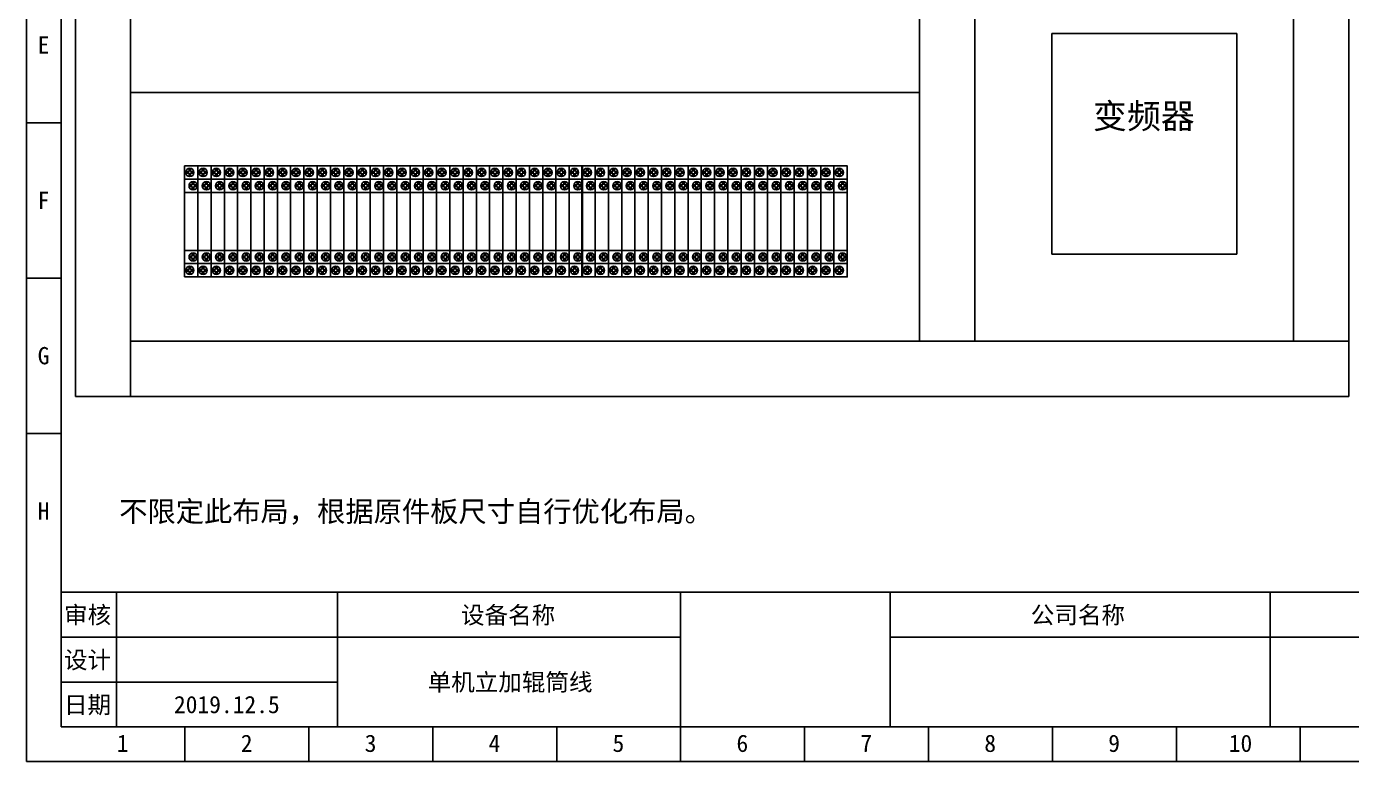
# Model space of a CAD drawing. Header units: millimetres. Extents: x 2035 to 3883, y 1511 to 1945.
# Drawn here: x 3293.8 to 3485.6, y 1512.8 to 1619.2 of the extents above; entities that cross this region are included whole.
import ezdxf
from ezdxf.enums import TextEntityAlignment as Align

# ---------------------------------------------------------------- set-up
doc = ezdxf.new("R2010")
doc.units = ezdxf.units.MM
doc.linetypes.add('CENTER', pattern=[12, 7.5, -1.5, 1.5, -1.5])
for name, color, linetype in [('CEN1', 1, 'CENTER'), ('COMPONENT', 7, 'Continuous'), ('DIN卡軌', 4, 'Continuous')]:
    doc.layers.add(name, color=color, linetype=linetype)
doc.styles.get("Standard").update_dxf_attribs({"font": 'arial.ttf'})
doc.styles.add('宋体', font='')
doc.styles.get('宋体').set_extended_font_data('宋体')

# ---------------------------------------------------------------- blocks, each defined once
blk = doc.blocks.new('NAIL')
at = {"layer": 'COMPONENT', "ltscale": 10}
for p, q in [((-1.94, 0.5), (-0.5, 0.5)), ((-0.5, 1.94), (-0.5, 0.5)), ((0.5, 1.94), (0.5, 0.5)), ((0.5, 0.5), (1.94, 0.5)), ((-1.94, -0.5), (-0.5, -0.5)), ((-0.5, -0.5), (-0.5, -1.94)), ((0.5, -0.5), (1.94, -0.5)), ((0.5, -0.5), (0.5, -1.94))]:
    blk.add_line(p, q, dxfattribs=at)
blk.add_circle((0, 0), 2.5, dxfattribs=at)
for start, end in [(165.52249, 194.47751), (75.52249, 104.47751), (345.52249, 14.47751), (255.52249, 284.47751)]:
    blk.add_arc((0, 0), 2, start, end, dxfattribs=at)
blk = doc.blocks.new('雙層端子')
at = {"layer": 'COMPONENT'}
for p, q in [((0.04, 25.5), (8, 25.5)), ((0.04, 17.5), (8, 17.5)), ((0.04, -17.5), (8, -17.5)), ((0.04, -25.5), (8, -25.5))]:
    blk.add_line(p, q, dxfattribs=at)
blk.add_lwpolyline([(0, -33.5), (8, -33.5), (8, 33.5), (0, 33.5)], close=True, dxfattribs=at)
at = {"layer": 'CEN1'}
for p in [(3.19, 29.51), (5.19, -21.49)]:
    blk.add_blockref('NAIL', p, dxfattribs=at)
at = {"layer": 'CEN1', "xscale": -1, "rotation": 180}
for p in [(5.19, 21.49), (3.19, -29.51)]:
    blk.add_blockref('NAIL', p, dxfattribs=at)
blk = doc.blocks.new('*U89')
blk.add_line((-2.5, 0), (2.5, 0))
blk = doc.blocks.new('*U90')
at = {"color": 0, "linetype": 'ByBlock', "lineweight": -2, "transparency": 16777216}
for p in [(0, 0), (0, -22.5), (0, -45), (0, -67.5), (0, -90), (0, -112.5), (0, -135)]:
    blk.add_blockref('*U89', p, dxfattribs=at)
blk = doc.blocks.new('制图图框')
for p, q in [((-2700.08, 579.32), (-2700.08, 789.32)), ((-2695.08, 584.32), (-2695.08, 784.32)), ((-2408.08, 603.82), (-2695.08, 603.82)), ((-2687.08, 603.82), (-2687.08, 584.32)), ((-2655.08, 603.82), (-2655.08, 584.32)), ((-2655.08, 603.82), (-2655.08, 584.32)), ((-2605.4, 579.32), (-2605.4, 603.82)), ((-2575.08, 603.82), (-2575.08, 584.32)), ((-2575.08, 603.82), (-2575.08, 584.32)), ((-2575.08, 603.82), (-2575.08, 584.32)), ((-2520.08, 603.82), (-2520.08, 584.32)), ((-2655.08, 597.32), (-2695.08, 597.32)), ((-2605.4, 597.32), (-2655.08, 597.32)), ((-2408.08, 597.32), (-2575.08, 597.32)), ((-2655.08, 590.82), (-2695.08, 590.82)), ((-2695.08, 584.32), (-2408.08, 584.32)), ((-2677.15, 579.32), (-2677.15, 584.32)), ((-2659.21, 579.32), (-2659.21, 584.32)), ((-2641.27, 579.32), (-2641.27, 584.32)), ((-2623.33, 579.32), (-2623.33, 584.32)), ((-2587.46, 579.32), (-2587.46, 584.32)), ((-2569.52, 579.32), (-2569.52, 584.32)), ((-2551.58, 579.32), (-2551.58, 584.32)), ((-2533.65, 579.32), (-2533.65, 584.32)), ((-2515.71, 579.32), (-2515.71, 584.32)), ((-2403.08, 579.32), (-2700.08, 579.32))]:
    blk.add_line(p, q)
blk.add_blockref('*U90', (-2697.58, 761.82))
at = {"style": '宋体'}
for s, p in [('E', (-2698.47, 681.84)), ('F', (-2698.47, 659.34)), ('G', (-2698.47, 636.84)), ('H', (-2698.47, 614.34)), ('审核', (-2694.65, 599.29)), ('设备名称', (-2637.2, 599.28)), ('公司名称', (-2554.73, 599.29)), ('设计', (-2694.66, 592.79)), ('日期', (-2694.66, 586.29)), ('1', (-2687.01, 580.71)), ('2', (-2669.07, 580.71)), ('3', (-2651.13, 580.71)), ('4', (-2633.2, 580.71)), ('5', (-2615.26, 580.71)), ('6', (-2597.32, 580.71)), ('7', (-2579.38, 580.71)), ('8', (-2561.45, 580.71)), ('9', (-2543.51, 580.71)), ('10', (-2526.07, 580.71))]:
    blk.add_text(s, height=2.5, dxfattribs=at).set_placement(p)

msp = doc.modelspace()

# ---------------------------------------------------------------- linework, layer by layer
for p, q in [((3300.9, 1703.89), (3300.9, 1565.65)), ((3485.22, 1565.65), (3485.22, 1703.89)), ((3308.9, 1565.65), (3308.9, 1695.89)), ((3423.07, 1695.89), (3423.07, 1573.65)), ((3431.07, 1573.65), (3431.07, 1695.89)), ((3477.22, 1695.89), (3477.22, 1573.65)), ((3442.24, 1618.23), (3469, 1618.23)), ((3442.24, 1586.28), (3442.24, 1618.23)), ((3469, 1618.23), (3469, 1586.28)), ((3308.9, 1609.67), (3423.07, 1609.67)), ((3469, 1586.28), (3442.24, 1586.28)), ((3485.22, 1573.65), (3308.9, 1573.65)), ((3300.9, 1565.65), (3485.22, 1565.65))]:
    msp.add_line(p, q)

# ---------------------------------------------------------------- block references
msp.add_blockref('制图图框', (5993.91, 933.48))
at = {"layer": 'DIN卡軌', "color": 0, "ltscale": 20, "xscale": 0.24, "yscale": 0.24, "zscale": 0.24}
for p in [(3316.7, 1591.02), (3318.62, 1591.02), (3320.54, 1591.02), (3322.46, 1591.02), (3324.38, 1591.02), (3326.3, 1591.02), (3328.22, 1591.02), (3330.14, 1591.02), (3332.06, 1591.02), (3333.98, 1591.02), (3335.9, 1591.02), (3337.82, 1591.02), (3339.74, 1591.02), (3341.66, 1591.02), (3343.58, 1591.02), (3345.5, 1591.02), (3347.42, 1591.02), (3349.34, 1591.02), (3351.26, 1591.02), (3353.18, 1591.02), (3355.1, 1591.02), (3357.02, 1591.02), (3358.94, 1591.02), (3360.86, 1591.02), (3362.78, 1591.02), (3364.7, 1591.02), (3366.62, 1591.02), (3368.54, 1591.02), (3370.46, 1591.02), (3372.38, 1591.02), (3374.22, 1591.02), (3376.14, 1591.02), (3378.06, 1591.02), (3379.98, 1591.02), (3381.9, 1591.02), (3383.82, 1591.02), (3385.74, 1591.02), (3387.66, 1591.02), (3389.58, 1591.02), (3391.5, 1591.02), (3393.42, 1591.02), (3395.34, 1591.02), (3397.26, 1591.02), (3399.18, 1591.02), (3401.1, 1591.02), (3403.02, 1591.02), (3404.94, 1591.02), (3406.86, 1591.02), (3408.78, 1591.02), (3410.7, 1591.02)]:
    msp.add_blockref('雙層端子', p, dxfattribs=at)

# ---------------------------------------------------------------- texts
msp.add_text('不限定此布局，根据原件板尺寸自行优化布局。', height=3).set_placement((3307.24, 1547.51))
at = {"insert": (3448.18, 1608.08), "char_height": 3.603, "attachment_point": 1, "style": '宋体'}
msp.add_mtext_dynamic_manual_height_columns('变频器', width=40.8934, gutter_width=10, heights=[0], dxfattribs=at)
at = {"style": '宋体'}
for tag, text, p in [('单机立加辊筒线', '', (3363.82, 1524.3)), ('2019.12.5', '2019/09/23', (3322.82, 1521.05))]:
    msp.add_attdef(tag, text=text, height=2.5, dxfattribs=at).set_placement(p, align=Align.MIDDLE_CENTER)

doc.saveas('drawing.dxf')
